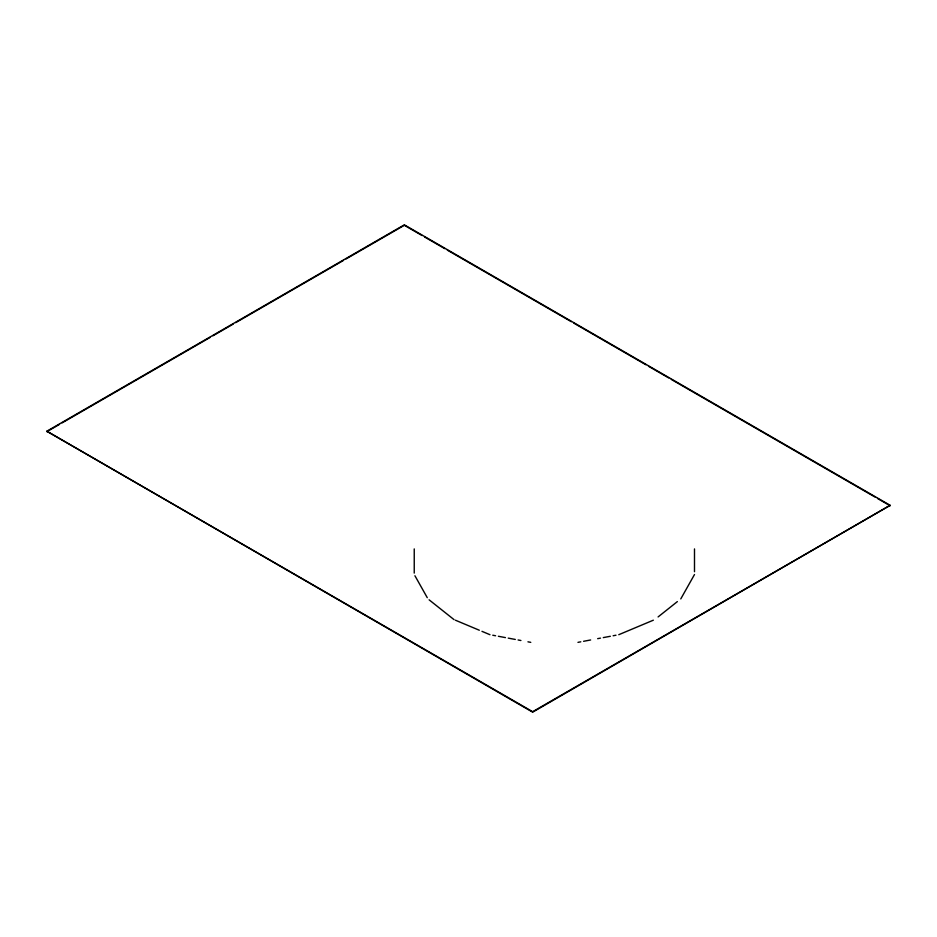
<?xml version="1.0" encoding="UTF-8"?>
<svg xmlns="http://www.w3.org/2000/svg" width="937" height="937" viewBox="0 0 937 937"><rect width="100%" height="100%" fill="white"/><g stroke="black" fill="none" stroke-linecap="round" stroke-linejoin="round"><path stroke-width="1.41" d="M680.777 598.907L694.493 574.533M658.09 616.933L677.369 601.601M46.85 431.219L404.339 224.833L890.15 505.312L532.661 712.167L46.85 431.219L532.661 711.71L890.15 505.312M46.85 431.688L59.523 424.367M62.065 422.903L210.38 337.273M212.922 335.809L233.196 324.097M235.737 322.633L343.481 260.427M346.022 258.963L404.339 225.29L422.048 235.527M618.771 634.7L653.358 620.189M577.965 642.349L580.788 641.822M583.599 641.295L590.638 639.971M597.665 638.659L600.488 638.132M603.299 637.605L610.338 636.282M613.149 635.754L615.96 635.227M492.768 635.227L495.591 635.754M498.402 636.282L505.441 637.605M508.252 638.132L515.291 639.444M518.102 639.971L520.913 640.51M527.953 641.822L530.764 642.349M455.382 620.189L479.322 630.238M481.981 631.351L489.957 634.7M424.578 236.979L444.817 248.668M447.347 250.132L571.336 321.707M573.866 323.171L645.98 364.809M648.509 366.262L668.749 377.951M671.279 379.415L874.971 497.008M877.5 498.472L890.15 505.781M429.087 599.809L454.047 619.638M414.927 575.751L427.272 597.689M694.493 548.906L694.493 571.687M414.236 548.906L414.236 573.104"/></g></svg>
